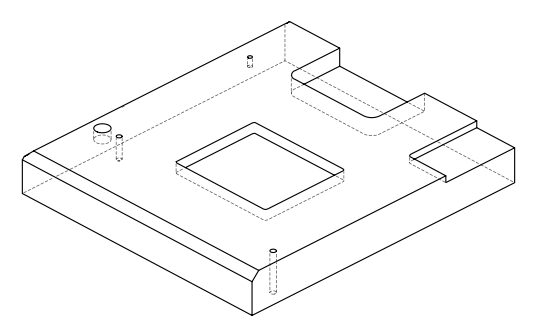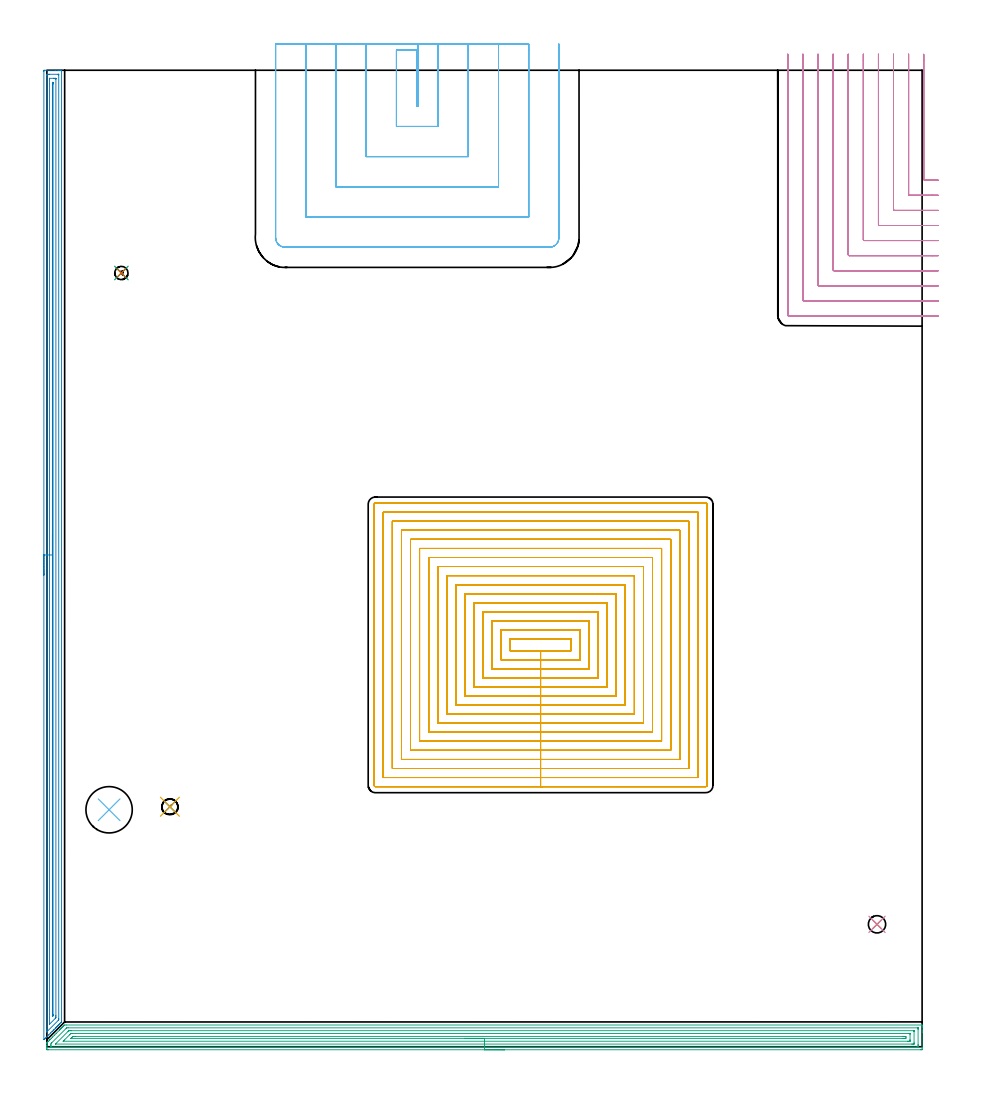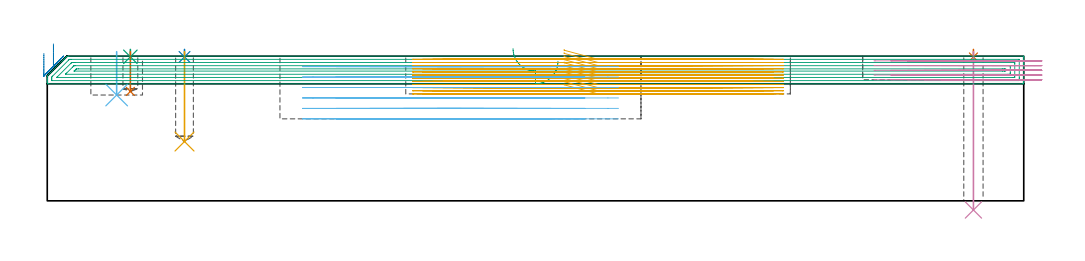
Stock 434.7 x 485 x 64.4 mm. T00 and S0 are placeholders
(PLAN: 12 operations, 8 tool changes, 204.7 min)
(1 SPOT_DRILL | STEP1HOLE | NXT0321_9005460120000 | 0.03 min | 0 mm3)
(2 SPOT_DRILL_1 | STEP1POCKET | NXT0321_9005460120000 | 0.03 min | 0 mm3)
(3 SPOT_DRILL_2 | STEP1POCKET_2 | NXT0321_9005460120000 | 0.03 min | 0 mm3)
(4 DRILL_THROUGH_HOLE_INTO_CENTER | STEP1HOLE | UGT0301_202 | 0.28 min | 3708 mm3)
(5 DRILL_BLIND_HOLE_INTO_CENTER | STEP1POCKET | UGT0301_198 | 0.16 min | 1766 mm3)
(6 INDEXABLE_INSERT_DRILL_BLIND_HOLE_FROM_SOLID | STEP1POCKET_1 | UGT0302_002 | 0.08 min | 7177 mm3)
(7 DRILL_BLIND_HOLE_INTO_CENTER_1 | STEP1POCKET_2 | NXT0301_037 | 0.07 min | 502 mm3)
(8 AREA_MILL | FG_CHAMFER_SURFACE | UGT0205_001 | 15.43 min | 18767 mm3)
(9 AREA_MILL_1 | FG_CHAMFER_SURFACE_1 | UGT0205_001 | 17.47 min | 32527 mm3)
(10 MILL_CORNER_NOTCH_RECTANGULAR | CORNER_NOTCH_RECTANGULAR | NXT0201_013 | Follow Part, ap 2.5, ae 75% | 14.99 min | 95622 mm3)
(11 MILL_RECTANGULAR_POCKET | POCKET_RECTANGULAR_STRAIGHT | UGT0201_014 | Follow Part, ap 1.5, ae 75% | 133.85 min | 422113 mm3)
(12 MILL_SLOT | SLOT_PARTIAL_RECTANGULAR | UGT0201_136 | Follow Part, ap 5, ae 75% | 22.25 min | 436403 mm3)
(TOOL NXT0321_9005460120000 | NC Spot Drill, 142deg, 12mm, Carbide, Uncoated | D12 PA142 FL30 Z2)
(TOOL UGT0301_202 | Twist Drill 8.6 mm | D8.6 PA118 FL80 Z2)
(TOOL UGT0301_198 | Twist Drill 7.9 mm | D7.9 PA118 FL73 Z2)
(TOOL UGT0302_002 | Indexable Insert Drill 23mm | D23 PA180 FL50 Z2)
(TOOL NXT0301_037 | Carbide Drill 6.6mm [860.1-0660-033A1-MM 2214] | D6.6 PA140 FL53 Z2)
(TOOL UGT0205_001 | Chamfer Mill 20 x 3 x 45 deg. | D20 FL50 Z2)
(TOOL NXT0201_013 | ENDMILL 10mm | D10 FL30 Z4)
(TOOL UGT0201_014 | End mill 6 mm | D6 FL24 Z4)
(TOOL UGT0201_136 | Carbide End Mill 20.0 | D20 FL30 Z4)
(OP 1 SPOT_DRILL)
G17 G21 G94 G90
T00 M6
G54
G17 G0 G90 X412.3 Y60.8 S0 M3
G43 Z74.4 H0
G94 G81 G98 Z64.03 F250. R67.4
G80
M5
M2
(OP 2 SPOT_DRILL_1)
G17 G21 G94 G90
T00 M6
G54
G17 G0 G90 X61.1 Y119.2 S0 M3
G43 Z74.4 H0
G94 G81 G98 Z64.06 F250. R67.4
G80
M5
M2
(OP 3 SPOT_DRILL_2)
G17 G21 G94 G90
T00 M6
G54
G17 G0 G90 X37. Y384.3 S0 M3
G43 Z74.4 H0
G94 G81 G98 Z64.116 F250. R67.4
G80
M5
M2
(OP 4 DRILL_THROUGH_HOLE_INTO_CENTER)
G17 G21 G94 G90
T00 M6
G54
G17 G0 G90 X412.3 Y60.8 S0 M3
G43 Z74.4 H0
G94 G73 G98 Z-4.084 F250. Q8.56 R66.4
G80
M5
M2
(OP 5 DRILL_BLIND_HOLE_INTO_CENTER)
G17 G21 G94 G90
T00 M6
G54
G17 G0 G90 X61.1 Y119.2 S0 M3
G43 Z74.4 H0
G94 G81 G98 Z26.4 F250. R66.4
G80
M5
M2
(OP 6 INDEXABLE_INSERT_DRILL_BLIND_HOLE_FROM_SOLID)
G17 G21 G94 G90
T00 M6
G54
G17 G0 G90 X30.9 Y117.7 S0 M3
G43 Z74.4 H0
G94 G81 G98 Z47.1 F250. R66.4
G80
M5
M2
(OP 7 DRILL_BLIND_HOLE_INTO_CENTER_1)
G17 G21 G94 G90
T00 M6
G54
G17 G0 G90 X37. Y384.3 S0 M3
G43 Z74.4 H1
G94 G81 G98 Z48.7 F250. R66.4
G80
M5
M2
(OP 8 AREA_MILL)
G17 G21 G94 G90
T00 M6
G54
G17 G0 G90 X-1.5 Y234.25 S1061 M3
G43 Z74.4 H0
Z65.6
G94 G1 Y234.288 Z64.728 F250.
Y234.402 Z63.864
Y234.591 Z63.012
Y234.853 Z62.18
Y235.187 Z61.374
Y235.59 Z60.6
Y236.058 Z59.864
Y236.59 Z59.172
Y237.179 Z58.529
Y237.822 Z57.94
Y238.514 Z57.408
Y239.25 Z56.94
Y240.024 Z56.537
Y240.83 Z56.203
Y241.662 Z55.941
Y242.513 Z55.752
Y243.378 Z55.638
Y244.25 Z55.6
X-1.499 Y484.369 Z55.601
X-1.496 Y484.809 Z55.602
X-1.492 Y484.99 Z55.606
X-1.062 Y485. Z56.035
X4.221 Z61.315
X5.619 Z62.715
X5.982 Z63.077
X6.707 Z63.807
X6.939 Z64.039
X7.301 Y484.998 Z64.392
Y484.996
X7.3 Y484.816 Z64.4
Y12.627
X7.295 Y12.296 Z64.391
X7.18 Y12.18 Z64.278
X6.987 Y11.985 Z64.084
X6.422 Y11.42 Z63.518
X6.287 Y11.286 Z63.384
X6.119 Y11.118 Z63.217
X5.982 Y10.98 Z63.077
X5.84 Y10.838 Z62.937
X5.686 Y10.685 Z62.784
X5.541 Y10.539 Z62.637
X5.392 Y10.391 Z62.49
X5.252 Y10.251 Z62.35
X5.101 Y10.099 Z62.196
X4.945 Y9.944 Z62.043
X4.819 Y9.818 Z61.917
X4.661 Y9.658 Z61.756
X4.498 Y9.497 Z61.596
X4.385 Y9.384 Z61.483
X4.221 Y9.218 Z61.315
X3.504 Y8.504 Z60.604
X3.157 Y8.156 Z60.254
X2.566 Y7.565 Z59.665
X1.873 Y6.872 Z58.972
X0.92 Y5.92 Z58.019
X-0.421 Y4.578 Z56.678
X-0.868 Y4.131 Z56.23
X-1.316 Y3.684 Z55.783
X-1.493 Y3.519 Z55.606
X-1.5 Y3.684 Z55.6
Y244.25
X-0.086 Z57.014
X-0.085 Y482.482 Z57.015
X-0.084 Y482.58 Z57.016
X-0.079 Y482.969 Z57.021
X0.295 Y482.991 Z57.395
X0.699 Y482.997 Z57.799
X1.166 Y483. Z58.266
X5.568 Z62.668
X5.792 Y482.998 Z62.892
X5.826 Y482.996 Z62.926
X5.862 Y482.99 Z62.962
X5.879 Y482.983 Z62.979
X5.88 Y482.955 Z62.98
X5.885 Y482.678 Z62.985
Y13.968
X5.882 Y13.57 Z62.982
X5.879 Y13.372 Z62.979
X5.872 Y13.333 Z62.972
X5.849 Y13.306 Z62.949
X5.803 Y13.256 Z62.903
X5.624 Y13.074 Z62.724
X0.134 Y7.584 Z57.234
X0.035 Y7.488 Z57.135
X-0.06 Y7.397 Z57.04
X-0.074 Y7.386 Z57.026
X-0.079 Y7.438 Z57.021
X-0.084 Y7.609 Z57.016
X-0.086 Y8.505 Z57.014
Y244.25
X1.328 Z58.428
X1.329 Y480.792 Z58.429
X1.33 Y480.919 Z58.43
X1.333 Y480.981 Z58.433
X1.335 Y480.989 Z58.435
X1.346 Y480.993 Z58.446
X1.376 Y480.998 Z58.476
X3.34 Y481. Z60.44
X4.016 Y480.999 Z61.116
X4.221 Y480.995 Z61.321
X4.425 Y480.99 Z61.525
X4.465 Y480.981 Z61.565
X4.467 Y480.944 Z61.567
X4.47 Y480.876 Z61.57
X4.471 Y480.792 Z61.571
Y480.537
Y15.503
X4.469 Y14.863 Z61.569
X4.466 Y14.614 Z61.566
X4.459 Y14.37 Z61.559
X4.221 Y14.122 Z61.321
X4.145 Y14.045 Z61.245
X1.385 Y11.286 Z58.485
X1.362 Y11.266 Z58.462
X1.336 Y11.247 Z58.436
X1.333 Y11.286 Z58.433
X1.331 Y11.325 Z58.431
X1.329 Y11.54 Z58.429
X1.328 Y244.25 Z58.428
X2.743 Z59.843
Y478.396
X2.744 Y478.714 Z59.844
X2.747 Y478.875 Z59.847
X2.749 Y478.974 Z59.849
X2.792 Y478.99 Z59.892
X2.9 Y478.995 Z60.
X3.009 Y478.997 Z60.109
X3.036 Y478.994 Z60.136
X3.046 Y478.991 Z60.146
X3.05 Y478.979 Z60.15
X3.054 Y478.875 Z60.154
X3.056 Y478.716 Z60.156
X3.057 Y478.396 Z60.157
Y478.109
Y16.045
X3.055 Y15.757 Z60.155
X3.05 Y15.438 Z60.15
X3.048 Y15.408 Z60.148
X3.037 Y15.393 Z60.137
X3.007 Y15.359 Z60.107
X2.929 Y15.28 Z60.029
X2.856 Y15.209 Z59.956
X2.759 Y15.119 Z59.859
X2.75 Y15.248 Z59.85
X2.746 Y15.467 Z59.846
X2.743 Y15.757 Z59.843
Y16.044
Y244.25
Y245.122 Z59.881
Y245.986 Z59.995
Y246.838 Z60.183
Y247.67 Z60.446
Y248.476 Z60.78
Y249.25 Z61.182
Y249.986 Z61.651
Y250.678 Z62.182
Y251.321 Z62.772
Y251.91 Z63.415
Y252.441 Z64.107
Y252.91 Z64.843
Y253.313 Z65.616
Y253.647 Z66.422
Y253.909 Z67.254
Y254.098 Z68.106
Y254.212 Z68.971
Y254.25 Z69.843
G0 Z74.4
M5
M2
(OP 9 AREA_MILL_1)
G17 G21 G94 G90
T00 M6
G54
G17 G0 G90 X227.35 Y-1.5 S1061 M3
G43 Z74.4 H0
Z62.1
G94 G1 X227.312 Z61.228 F250.
X227.198 Z60.364
X227.009 Z59.512
X226.747 Z58.68
X226.413 Z57.874
X226.01 Z57.1
X225.542 Z56.364
X225.01 Z55.672
X224.421 Z55.029
X223.778 Z54.44
X223.086 Z53.908
X222.35 Z53.44
X221.576 Z53.037
X220.77 Z52.703
X219.938 Z52.441
X219.087 Z52.252
X218.222 Z52.138
X217.35 Z52.1
X0.623
X0.192 Y-1.495 Z52.102
X0.01 Y-1.491 Z52.104
X0. Y-1.07 Z52.525
Y-0.537 Z53.06
Y-0.19 Z53.406
Y0.343 Z53.939
Y0.69 Z54.285
Y1.664 Z55.263
X0.01 Y2.001 Z55.6
X0.016 Y2.01 Z55.609
X0.176 Y2.176 Z55.775
X0.742 Y2.743 Z56.34
X1.33 Y3.33 Z56.93
X1.517 Y3.518 Z57.116
X1.622 Y3.623 Z57.221
X2.21 Y4.21 Z57.81
X2.857 Y4.858 Z58.457
X3.751 Y5.752 Z59.351
X4.645 Y6.645 Z60.245
X6.316 Y8.316 Z61.915
X6.432 Y8.434 Z62.03
X6.609 Y8.61 Z62.208
X6.879 Y8.88 Z62.478
X7.047 Y9.05 Z62.644
X7.213 Y9.214 Z62.812
X7.326 Y9.327 Z62.925
X7.487 Y9.49 Z63.084
X7.646 Y9.647 Z63.245
X7.773 Y9.774 Z63.372
X7.927 Y9.93 Z63.525
X8.079 Y10.081 Z63.678
X8.22 Y10.221 Z63.819
X8.367 Y10.37 Z63.965
X8.51 Y10.511 Z64.109
X8.667 Y10.667 Z64.265
X8.796 Y10.795 Z64.39
X9.56 Y10.8 Z64.4
X434.524
X434.699 Y10.804 Z64.394
X434.7 Y10.46 Z64.06
Y10.184 Z63.784
Y9.49 Z63.085
Y8.262 Z61.859
Y7.73 Z61.324
Y7.116 Z60.711
X434.699 Y-0.457 Z53.141
X434.694 Y-1.07 Z52.528
X434.69 Y-1.492 Z52.106
X434.509 Y-1.495 Z52.103
X434.077 Y-1.5 Z52.1
X217.35
Y-0.086 Z53.514
X2.304 Y-0.085 Z53.515
X2.042 Y-0.08 Z53.52
X2.016 Y-0.079 Z53.521
X2.01 Y-0.063 Z53.537
X2.004 Y-0.029 Z53.571
X2.002 Y0.003 Z53.603
X2. Y0.214 Z53.814
X2.003 Y0.69 Z54.29
X2.008 Y1.087 Z54.687
X2.03 Y1.57 Z55.17
X2.216 Y1.762 Z55.362
X2.411 Y1.96 Z55.56
X9.56 Y9.11 Z62.71
X9.753 Y9.3 Z62.9
X9.802 Y9.345 Z62.945
X9.829 Y9.368 Z62.968
X9.865 Y9.379 Z62.979
X10.56 Y9.386 Z62.986
X432.396 Y9.385 Z62.985
X432.658 Y9.38 Z62.98
X432.684 Y9.379 Z62.979
X432.69 Y9.363 Z62.963
X432.696 Y9.329 Z62.929
X432.698 Y9.296 Z62.896
X432.7 Y9.086 Z62.686
Y8.61 Z62.21
Y1.166 Z54.766
X432.697 Y0.69 Z54.29
X432.692 Y0.294 Z53.894
X432.674 Y-0.079 Z53.521
X432.289 Y-0.084 Z53.516
X432.183 Y-0.085 Z53.515
X217.35 Y-0.086 Z53.514
Y1.328 Z54.928
X4.348 Y1.329 Z54.929
X4.317 Y1.33 Z54.93
X4.273 Y1.335 Z54.935
X4.249 Y1.338 Z54.938
X4.266 Y1.358 Z54.958
X4.337 Y1.434 Z55.034
X4.47 Y1.57 Z55.17
X10.543 Y7.643 Z61.243
X10.632 Y7.73 Z61.33
X10.871 Y7.96 Z61.56
X11.108 Y7.966 Z61.566
X11.348 Y7.969 Z61.569
X11.996 Y7.971 Z61.571
X12.242
X430.502
X430.584 Y7.97 Z61.57
X430.649 Y7.967 Z61.567
X430.684 Y7.965 Z61.565
X430.69 Y7.924 Z61.524
X430.696 Y7.73 Z61.33
X430.699 Y7.536 Z61.136
X430.7 Y2.255 Z55.855
X430.695 Y1.57 Z55.17
X430.692 Y1.383 Z54.983
X430.678 Y1.335 Z54.935
X430.624 Y1.333 Z54.933
X430.502 Y1.331 Z54.931
X429.854 Y1.329 Z54.929
X429.608 Y1.328 Z54.928
X217.35
Y2.743 Z56.343
X8.199
X8.155 Y2.745 Z56.345
X8.117 Y2.748 Z56.348
X8.111 Y2.75 Z56.35
X8.116 Y2.758 Z56.358
X8.18 Y2.829 Z56.429
X8.23 Y2.88 Z56.48
X8.638 Y3.289 Z56.889
X11.318 Y5.97 Z59.57
X11.777 Y6.427 Z60.027
X11.845 Y6.493 Z60.093
X11.888 Y6.532 Z60.132
X11.911 Y6.55 Z60.15
X11.944 Y6.551 Z60.151
X12.242 Y6.555 Z60.155
X12.539 Y6.557 Z60.157
X428.118
X428.56 Y6.554 Z60.154
X428.652 Y6.552 Z60.152
X428.687 Y6.551 Z60.151
X428.691 Y6.508 Z60.108
X428.695 Y6.403 Z60.003
X428.7 Y5.984 Z59.584
Y3.344 Z56.944
Y3.33 Z56.93
X428.693 Y2.897 Z56.497
X428.69 Y2.79 Z56.39
X428.68 Y2.749 Z56.349
X428.616 Y2.748 Z56.348
X428.415 Y2.745 Z56.345
X427.821 Y2.743 Z56.343
X427.524
X217.35
Y4.157 Z57.757
X12.188
X12.08 Y4.159 Z57.759
X12.008 Y4.162 Z57.762
X11.972 Y4.165 Z57.765
X11.976 Y4.17 Z57.77
X12.011 Y4.21 Z57.81
X12.124 Y4.326 Z57.926
X12.242 Y4.443 Z58.043
X12.569 Y4.768 Z58.368
X12.896 Y5.09 Z58.69
X12.942 Y5.132 Z58.732
X13.028 Y5.139 Z58.739
X13.083 Y5.142 Z58.742
X13.135
X13.975 Y5.143 Z58.743
X425.14
X425.982 Y5.14 Z58.74
X426.033 Y5.138 Z58.738
X426.69 Y5.09 Z58.69
X426.695 Y4.439 Z58.039
X426.69 Y4.21 Z57.81
X426.083 Y4.161 Z57.761
X426.033 Y4.16 Z57.76
X425.194 Y4.157 Z57.757
X217.35
X216.478 Z57.795
X215.614 Z57.909
X214.762 Z58.098
X213.93 Z58.36
X213.124 Z58.694
X212.35 Z59.097
X211.614 Z59.565
X210.922 Z60.096
X210.279 Z60.686
X209.69 Z61.329
X209.158 Z62.021
X208.69 Z62.757
X208.287 Z63.531
X207.953 Z64.337
X207.691 Z65.169
X207.502 Z66.02
X207.388 Z66.885
X207.35 Z67.757
G0 Z74.4
M5
M2
(OP 10 MILL_CORNER_NOTCH_RECTANGULAR)
G17 G21 G94 G90
T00 M6
G54
G17 G0 G90 X435.5 Y492.936 S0 M3
G43 Z74.4 H0
Z62.3
G94 G1 Y489.936 F250.
Y430.894 F500.
G3 X435.994 Y430.4 R0.5
G1 X439.7
X442.7 F250.
G0 Z74.4
X428. Y493.
Z62.3
G1 Y490.
Y423.395 F500.
G3 X428.495 Y422.9 R0.5
G1 X439.7
X442.7 F250.
G0 Z74.4
X420.5 Y493.
Z62.3
G1 Y490.
Y415.895 F500.
G3 X420.995 Y415.4 R0.5
G1 X439.7
X442.7 F250.
G0 Z74.4
X413. Y493.
Z62.3
G1 Y490.
Y408.395 F500.
G3 X413.495 Y407.9 R0.5
G1 X439.7
X442.7 F250.
G0 Z74.4
X405.5 Y493.
Z62.3
G1 Y490.
Y400.895 F500.
G3 X405.995 Y400.4 R0.5
G1 X439.7
X442.7 F250.
G0 Z74.4
X398. Y493.
Z62.3
G1 Y490.
Y393.396 F500.
G3 X398.496 Y392.9 R0.5
G1 X439.7
X442.7 F250.
G0 Z74.4
X390.5 Y493.
Z62.3
G1 Y490.
Y385.896 F500.
G3 X390.996 Y385.4 R0.5
G1 X439.7
X442.7 F250.
G0 Z74.4
X383. Y493.
Z62.3
G1 Y490.
Y378.396 F500.
G3 X383.496 Y377.9 R0.5
G1 X439.7
X442.7 F250.
G0 Z74.4
X375.5 Y493.
Z62.3
G1 Y490.
Y370.896 F500.
G3 X375.996 Y370.4 R0.5
G1 X439.7
X442.7 F250.
G0 Z74.4
X368. Y493.
Z62.3
G1 Y490.
Y363.396 F500.
G3 X368.496 Y362.9 R0.5
G1 X439.7
X442.7 F250.
G0 Z74.4
X435.5 Y492.936
Z60.2
G1 Y489.936
Y430.894 F500.
G3 X435.994 Y430.4 R0.5
G1 X439.7
X442.7 F250.
G0 Z74.4
X428. Y493.
Z60.2
G1 Y490.
Y423.395 F500.
G3 X428.495 Y422.9 R0.5
G1 X439.7
X442.7 F250.
G0 Z74.4
X420.5 Y493.
Z60.2
G1 Y490.
Y415.895 F500.
G3 X420.995 Y415.4 R0.5
G1 X439.7
X442.7 F250.
G0 Z74.4
X413. Y493.
Z60.2
G1 Y490.
Y408.395 F500.
G3 X413.495 Y407.9 R0.5
G1 X439.7
X442.7 F250.
G0 Z74.4
X405.5 Y493.
Z60.2
G1 Y490.
Y400.895 F500.
G3 X405.995 Y400.4 R0.5
G1 X439.7
X442.7 F250.
G0 Z74.4
X398. Y493.
Z60.2
G1 Y490.
Y393.396 F500.
G3 X398.496 Y392.9 R0.5
G1 X439.7
X442.7 F250.
G0 Z74.4
X390.5 Y493.
Z60.2
G1 Y490.
Y385.896 F500.
G3 X390.996 Y385.4 R0.5
G1 X439.7
X442.7 F250.
G0 Z74.4
X383. Y493.
Z60.2
G1 Y490.
Y378.396 F500.
G3 X383.496 Y377.9 R0.5
G1 X439.7
X442.7 F250.
G0 Z74.4
X375.5 Y493.
Z60.2
G1 Y490.
Y370.896 F500.
G3 X375.996 Y370.4 R0.5
G1 X439.7
X442.7 F250.
G0 Z74.4
X368. Y493.
Z60.2
G1 Y490.
Y363.396 F500.
G3 X368.496 Y362.9 R0.5
G1 X439.7
X442.7 F250.
G0 Z74.4
X435.5 Y492.936
Z58.1
G1 Y489.936
Y430.894 F500.
G3 X435.994 Y430.4 R0.5
G1 X439.7
X442.7 F250.
G0 Z74.4
X428. Y493.
Z58.1
G1 Y490.
Y423.395 F500.
G3 X428.495 Y422.9 R0.5
G1 X439.7
X442.7 F250.
G0 Z74.4
X420.5 Y493.
Z58.1
G1 Y490.
Y415.895 F500.
G3 X420.995 Y415.4 R0.5
G1 X439.7
X442.7 F250.
G0 Z74.4
X413. Y493.
Z58.1
G1 Y490.
Y408.395 F500.
G3 X413.495 Y407.9 R0.5
G1 X439.7
X442.7 F250.
G0 Z74.4
X405.5 Y493.
Z58.1
G1 Y490.
Y400.895 F500.
G3 X405.995 Y400.4 R0.5
G1 X439.7
X442.7 F250.
G0 Z74.4
X398. Y493.
Z58.1
G1 Y490.
Y393.396 F500.
G3 X398.496 Y392.9 R0.5
G1 X439.7
X442.7 F250.
G0 Z74.4
X390.5 Y493.
Z58.1
G1 Y490.
Y385.896 F500.
G3 X390.996 Y385.4 R0.5
G1 X439.7
X442.7 F250.
G0 Z74.4
X383. Y493.
Z58.1
G1 Y490.
Y378.396 F500.
G3 X383.496 Y377.9 R0.5
G1 X439.7
X442.7 F250.
G0 Z74.4
X375.5 Y493.
Z58.1
G1 Y490.
Y370.896 F500.
G3 X375.996 Y370.4 R0.5
G1 X439.7
X442.7 F250.
G0 Z74.4
X368. Y493.
Z58.1
G1 Y490.
Y363.396 F500.
G3 X368.496 Y362.9 R0.5
G1 X439.7
X442.7 F250.
G0 Z74.4
X435.5 Y492.936
Z56.
G1 Y489.936
Y430.894 F500.
G3 X435.994 Y430.4 R0.5
G1 X439.7
X442.7 F250.
G0 Z74.4
X428. Y493.
Z56.
G1 Y490.
Y423.395 F500.
G3 X428.495 Y422.9 R0.5
G1 X439.7
X442.7 F250.
G0 Z74.4
X420.5 Y493.
Z56.
G1 Y490.
Y415.895 F500.
G3 X420.995 Y415.4 R0.5
G1 X439.7
X442.7 F250.
G0 Z74.4
X413. Y493.
Z56.
G1 Y490.
Y408.395 F500.
G3 X413.495 Y407.9 R0.5
G1 X439.7
X442.7 F250.
G0 Z74.4
X405.5 Y493.
Z56.
G1 Y490.
Y400.895 F500.
G3 X405.995 Y400.4 R0.5
G1 X439.7
X442.7 F250.
G0 Z74.4
X398. Y493.
Z56.
G1 Y490.
Y393.396 F500.
G3 X398.496 Y392.9 R0.5
G1 X439.7
X442.7 F250.
G0 Z74.4
X390.5 Y493.
Z56.
G1 Y490.
Y385.896 F500.
G3 X390.996 Y385.4 R0.5
G1 X439.7
X442.7 F250.
G0 Z74.4
X383. Y493.
Z56.
G1 Y490.
Y378.396 F500.
G3 X383.496 Y377.9 R0.5
G1 X439.7
X442.7 F250.
G0 Z74.4
X375.5 Y493.
Z56.
G1 Y490.
Y370.896 F500.
G3 X375.996 Y370.4 R0.5
G1 X439.7
X442.7 F250.
G0 Z74.4
X368. Y493.
Z56.
G1 Y490.
Y363.396 F500.
G3 X368.496 Y362.9 R0.5
G1 X439.7
X442.7 F250.
G0 Z74.4
X435.5 Y492.936
Z53.9
G1 Y489.936
Y430.894 F500.
G3 X435.994 Y430.4 R0.5
G1 X439.7
X442.7 F250.
G0 Z74.4
X428. Y493.
Z53.9
G1 Y490.
Y423.395 F500.
G3 X428.495 Y422.9 R0.5
G1 X439.7
X442.7 F250.
G0 Z74.4
X420.5 Y493.
Z53.9
G1 Y490.
Y415.895 F500.
G3 X420.995 Y415.4 R0.5
G1 X439.7
X442.7 F250.
G0 Z74.4
X413. Y493.
Z53.9
G1 Y490.
Y408.395 F500.
G3 X413.495 Y407.9 R0.5
G1 X439.7
X442.7 F250.
G0 Z74.4
X405.5 Y493.
Z53.9
G1 Y490.
Y400.895 F500.
G3 X405.995 Y400.4 R0.5
G1 X439.7
X442.7 F250.
G0 Z74.4
X398. Y493.
Z53.9
G1 Y490.
Y393.396 F500.
G3 X398.496 Y392.9 R0.5
G1 X439.7
X442.7 F250.
G0 Z74.4
X390.5 Y493.
Z53.9
G1 Y490.
Y385.896 F500.
G3 X390.996 Y385.4 R0.5
G1 X439.7
X442.7 F250.
G0 Z74.4
X383. Y493.
Z53.9
G1 Y490.
Y378.396 F500.
G3 X383.496 Y377.9 R0.5
G1 X439.7
X442.7 F250.
G0 Z74.4
X375.5 Y493.
Z53.9
G1 Y490.
Y370.896 F500.
G3 X375.996 Y370.4 R0.5
G1 X439.7
X442.7 F250.
G0 Z74.4
X368. Y493.
Z53.9
G1 Y490.
Y363.396 F500.
G3 X368.496 Y362.9 R0.5
G1 X439.7
X442.7 F250.
G0 Z74.4
M5
M2
(OP 11 MILL_RECTANGULAR_POCKET)
G17 G21 G94 G90
T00 M6
G54
G17 G0 G90 X230.1 Y198.021 S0 M3
G43 Z74.4 H0
Z67.4
G94 G1 Y196.7 Z67.046 F250.
X245.2 Z63.
X260.3 F500.
Y202.5
X230.1
Y196.7
X245.2
Y192.2
X264.8
Y207.
X225.6
Y192.2
X245.2
Y187.7
X269.3
Y211.5
X221.1
Y187.7
X245.2
Y183.2
X273.8
Y216.
X216.6
Y183.2
X245.2
Y178.7
X278.3
Y220.5
X212.1
Y178.7
X245.2
Y174.2
X282.8
Y225.
X207.6
Y174.2
X245.2
Y169.7
X287.3
Y229.5
X203.1
Y169.7
X245.2
Y165.2
X291.8
Y234.
X198.6
Y165.2
X245.2
Y160.7
X296.3
Y238.5
X194.1
Y160.7
X245.2
Y156.2
X300.8
Y243.
X189.6
Y156.2
X245.2
Y151.7
X305.3
Y247.5
X185.1
Y151.7
X245.2
Y147.2
X309.8
Y252.
X180.6
Y147.2
X245.2
Y142.7
X314.3
Y256.5
X176.1
Y142.7
X245.2
Y138.2
X318.8
Y261.
X171.6
Y138.2
X245.2
Y133.7
X323.3
Y265.5
X167.1
Y133.7
X245.2
Y129.2
X327.3
G3 X327.8 Y129.7 R0.5
G1 Y269.5
G3 X327.3 Y270. R0.5
G1 X163.1
G3 X162.6 Y269.5 R0.5
G1 Y129.7
G3 X163.1 Y129.2 R0.5
G1 X245.2
X246.2
G0 X230.1 Y198.021 Z66.
G1 Y196.7 Z65.646 F250.
X245.2 Z61.6
X260.3 F500.
Y202.5
X230.1
Y196.7
X245.2
Y192.2
X264.8
Y207.
X225.6
Y192.2
X245.2
Y187.7
X269.3
Y211.5
X221.1
Y187.7
X245.2
Y183.2
X273.8
Y216.
X216.6
Y183.2
X245.2
Y178.7
X278.3
Y220.5
X212.1
Y178.7
X245.2
Y174.2
X282.8
Y225.
X207.6
Y174.2
X245.2
Y169.7
X287.3
Y229.5
X203.1
Y169.7
X245.2
Y165.2
X291.8
Y234.
X198.6
Y165.2
X245.2
Y160.7
X296.3
Y238.5
X194.1
Y160.7
X245.2
Y156.2
X300.8
Y243.
X189.6
Y156.2
X245.2
Y151.7
X305.3
Y247.5
X185.1
Y151.7
X245.2
Y147.2
X309.8
Y252.
X180.6
Y147.2
X245.2
Y142.7
X314.3
Y256.5
X176.1
Y142.7
X245.2
Y138.2
X318.8
Y261.
X171.6
Y138.2
X245.2
Y133.7
X323.3
Y265.5
X167.1
Y133.7
X245.2
Y129.2
X327.3
G3 X327.8 Y129.7 R0.5
G1 Y269.5
G3 X327.3 Y270. R0.5
G1 X163.1
G3 X162.6 Y269.5 R0.5
G1 Y129.7
G3 X163.1 Y129.2 R0.5
G1 X245.2
X246.2
G0 X230.1 Y198.021 Z64.6
G1 Y196.7 Z64.246 F250.
X245.2 Z60.2
X260.3 F500.
Y202.5
X230.1
Y196.7
X245.2
Y192.2
X264.8
Y207.
X225.6
Y192.2
X245.2
Y187.7
X269.3
Y211.5
X221.1
Y187.7
X245.2
Y183.2
X273.8
Y216.
X216.6
Y183.2
X245.2
Y178.7
X278.3
Y220.5
X212.1
Y178.7
X245.2
Y174.2
X282.8
Y225.
X207.6
Y174.2
X245.2
Y169.7
X287.3
Y229.5
X203.1
Y169.7
X245.2
Y165.2
X291.8
Y234.
X198.6
Y165.2
X245.2
Y160.7
X296.3
Y238.5
X194.1
Y160.7
X245.2
Y156.2
X300.8
Y243.
X189.6
Y156.2
X245.2
Y151.7
X305.3
Y247.5
X185.1
Y151.7
X245.2
Y147.2
X309.8
Y252.
X180.6
Y147.2
X245.2
Y142.7
X314.3
Y256.5
X176.1
Y142.7
X245.2
Y138.2
X318.8
Y261.
X171.6
Y138.2
X245.2
Y133.7
X323.3
Y265.5
X167.1
Y133.7
X245.2
Y129.2
X327.3
G3 X327.8 Y129.7 R0.5
G1 Y269.5
G3 X327.3 Y270. R0.5
G1 X163.1
G3 X162.6 Y269.5 R0.5
G1 Y129.7
G3 X163.1 Y129.2 R0.5
G1 X245.2
X246.2
G0 X230.1 Y198.021 Z63.2
G1 Y196.7 Z62.846 F250.
X245.2 Z58.8
X260.3 F500.
Y202.5
X230.1
Y196.7
X245.2
Y192.2
X264.8
Y207.
X225.6
Y192.2
X245.2
Y187.7
X269.3
Y211.5
X221.1
Y187.7
X245.2
Y183.2
X273.8
Y216.
X216.6
Y183.2
X245.2
Y178.7
X278.3
Y220.5
X212.1
Y178.7
X245.2
Y174.2
X282.8
Y225.
X207.6
Y174.2
X245.2
Y169.7
X287.3
Y229.5
X203.1
Y169.7
X245.2
Y165.2
X291.8
Y234.
X198.6
Y165.2
X245.2
Y160.7
X296.3
Y238.5
X194.1
Y160.7
X245.2
Y156.2
X300.8
Y243.
X189.6
Y156.2
X245.2
Y151.7
X305.3
Y247.5
X185.1
Y151.7
X245.2
Y147.2
X309.8
Y252.
X180.6
Y147.2
X245.2
Y142.7
X314.3
Y256.5
X176.1
Y142.7
X245.2
Y138.2
X318.8
Y261.
X171.6
Y138.2
X245.2
Y133.7
X323.3
Y265.5
X167.1
Y133.7
X245.2
Y129.2
X327.3
G3 X327.8 Y129.7 R0.5
G1 Y269.5
G3 X327.3 Y270. R0.5
G1 X163.1
G3 X162.6 Y269.5 R0.5
G1 Y129.7
G3 X163.1 Y129.2 R0.5
G1 X245.2
X246.2
G0 X230.1 Y198.021 Z61.8
G1 Y196.7 Z61.446 F250.
X245.2 Z57.4
X260.3 F500.
Y202.5
X230.1
Y196.7
X245.2
Y192.2
X264.8
Y207.
X225.6
Y192.2
X245.2
Y187.7
X269.3
Y211.5
X221.1
Y187.7
X245.2
Y183.2
X273.8
Y216.
X216.6
Y183.2
X245.2
Y178.7
X278.3
Y220.5
X212.1
Y178.7
X245.2
Y174.2
X282.8
Y225.
X207.6
Y174.2
X245.2
Y169.7
X287.3
Y229.5
X203.1
Y169.7
X245.2
Y165.2
X291.8
Y234.
X198.6
Y165.2
X245.2
Y160.7
X296.3
Y238.5
X194.1
Y160.7
X245.2
Y156.2
X300.8
Y243.
X189.6
Y156.2
X245.2
Y151.7
X305.3
Y247.5
X185.1
Y151.7
X245.2
Y147.2
X309.8
Y252.
X180.6
Y147.2
X245.2
Y142.7
X314.3
Y256.5
X176.1
Y142.7
X245.2
Y138.2
X318.8
Y261.
X171.6
Y138.2
X245.2
Y133.7
X323.3
Y265.5
X167.1
Y133.7
X245.2
Y129.2
X327.3
G3 X327.8 Y129.7 R0.5
G1 Y269.5
G3 X327.3 Y270. R0.5
G1 X163.1
G3 X162.6 Y269.5 R0.5
G1 Y129.7
G3 X163.1 Y129.2 R0.5
G1 X245.2
X246.2
G0 X230.1 Y198.021 Z60.4
G1 Y196.7 Z60.046 F250.
X245.2 Z56.
X260.3 F500.
Y202.5
X230.1
Y196.7
X245.2
Y192.2
X264.8
Y207.
X225.6
Y192.2
X245.2
Y187.7
X269.3
Y211.5
X221.1
Y187.7
X245.2
Y183.2
X273.8
Y216.
X216.6
Y183.2
X245.2
Y178.7
X278.3
Y220.5
X212.1
Y178.7
X245.2
Y174.2
X282.8
Y225.
X207.6
Y174.2
X245.2
Y169.7
X287.3
Y229.5
X203.1
Y169.7
X245.2
Y165.2
X291.8
Y234.
X198.6
Y165.2
X245.2
Y160.7
X296.3
Y238.5
X194.1
Y160.7
X245.2
Y156.2
X300.8
Y243.
X189.6
Y156.2
X245.2
Y151.7
X305.3
Y247.5
X185.1
Y151.7
X245.2
Y147.2
X309.8
Y252.
X180.6
Y147.2
X245.2
Y142.7
X314.3
Y256.5
X176.1
Y142.7
X245.2
Y138.2
X318.8
Y261.
X171.6
Y138.2
X245.2
Y133.7
X323.3
Y265.5
X167.1
Y133.7
X245.2
Y129.2
X327.3
G3 X327.8 Y129.7 R0.5
G1 Y269.5
G3 X327.3 Y270. R0.5
G1 X163.1
G3 X162.6 Y269.5 R0.5
G1 Y129.7
G3 X163.1 Y129.2 R0.5
G1 X245.2
X246.2
G0 X230.1 Y198.021 Z59.
G1 Y196.7 Z58.646 F250.
X245.2 Z54.6
X260.3 F500.
Y202.5
X230.1
Y196.7
X245.2
Y192.2
X264.8
Y207.
X225.6
Y192.2
X245.2
Y187.7
X269.3
Y211.5
X221.1
Y187.7
X245.2
Y183.2
X273.8
Y216.
X216.6
Y183.2
X245.2
Y178.7
X278.3
Y220.5
X212.1
Y178.7
X245.2
Y174.2
X282.8
Y225.
X207.6
Y174.2
X245.2
Y169.7
X287.3
Y229.5
X203.1
Y169.7
X245.2
Y165.2
X291.8
Y234.
X198.6
Y165.2
X245.2
Y160.7
X296.3
Y238.5
X194.1
Y160.7
X245.2
Y156.2
X300.8
Y243.
X189.6
Y156.2
X245.2
Y151.7
X305.3
Y247.5
X185.1
Y151.7
X245.2
Y147.2
X309.8
Y252.
X180.6
Y147.2
X245.2
Y142.7
X314.3
Y256.5
X176.1
Y142.7
X245.2
Y138.2
X318.8
Y261.
X171.6
Y138.2
X245.2
Y133.7
X323.3
Y265.5
X167.1
Y133.7
X245.2
Y129.2
X327.3
G3 X327.8 Y129.7 R0.5
G1 Y269.5
G3 X327.3 Y270. R0.5
G1 X163.1
G3 X162.6 Y269.5 R0.5
G1 Y129.7
G3 X163.1 Y129.2 R0.5
G1 X245.2
X246.2
G0 X230.1 Y198.021 Z57.6
G1 Y196.7 Z57.246 F250.
X245.2 Z53.2
X260.3 F500.
Y202.5
X230.1
Y196.7
X245.2
Y192.2
X264.8
Y207.
X225.6
Y192.2
X245.2
Y187.7
X269.3
Y211.5
X221.1
Y187.7
X245.2
Y183.2
X273.8
Y216.
X216.6
Y183.2
X245.2
Y178.7
X278.3
Y220.5
X212.1
Y178.7
X245.2
Y174.2
X282.8
Y225.
X207.6
Y174.2
X245.2
Y169.7
X287.3
Y229.5
X203.1
Y169.7
X245.2
Y165.2
X291.8
Y234.
X198.6
Y165.2
X245.2
Y160.7
X296.3
Y238.5
X194.1
Y160.7
X245.2
Y156.2
X300.8
Y243.
X189.6
Y156.2
X245.2
Y151.7
X305.3
Y247.5
X185.1
Y151.7
X245.2
Y147.2
X309.8
Y252.
X180.6
Y147.2
X245.2
Y142.7
X314.3
Y256.5
X176.1
Y142.7
X245.2
Y138.2
X318.8
Y261.
X171.6
Y138.2
X245.2
Y133.7
X323.3
Y265.5
X167.1
Y133.7
X245.2
Y129.2
X327.3
G3 X327.8 Y129.7 R0.5
G1 Y269.5
G3 X327.3 Y270. R0.5
G1 X163.1
G3 X162.6 Y269.5 R0.5
G1 Y129.7
G3 X163.1 Y129.2 R0.5
G1 X245.2
X246.2
G0 X230.1 Y198.021 Z56.2
G1 Y196.7 Z55.846 F250.
X245.2 Z51.8
X260.3 F500.
Y202.5
X230.1
Y196.7
X245.2
Y192.2
X264.8
Y207.
X225.6
Y192.2
X245.2
Y187.7
X269.3
Y211.5
X221.1
Y187.7
X245.2
Y183.2
X273.8
Y216.
X216.6
Y183.2
X245.2
Y178.7
X278.3
Y220.5
X212.1
Y178.7
X245.2
Y174.2
X282.8
Y225.
X207.6
Y174.2
X245.2
Y169.7
X287.3
Y229.5
X203.1
Y169.7
X245.2
Y165.2
X291.8
Y234.
X198.6
Y165.2
X245.2
Y160.7
X296.3
Y238.5
X194.1
Y160.7
X245.2
Y156.2
X300.8
Y243.
X189.6
Y156.2
X245.2
Y151.7
X305.3
Y247.5
X185.1
Y151.7
X245.2
Y147.2
X309.8
Y252.
X180.6
Y147.2
X245.2
Y142.7
X314.3
Y256.5
X176.1
Y142.7
X245.2
Y138.2
X318.8
Y261.
X171.6
Y138.2
X245.2
Y133.7
X323.3
Y265.5
X167.1
Y133.7
X245.2
Y129.2
X327.3
G3 X327.8 Y129.7 R0.5
G1 Y269.5
G3 X327.3 Y270. R0.5
G1 X163.1
G3 X162.6 Y269.5 R0.5
G1 Y129.7
G3 X163.1 Y129.2 R0.5
G1 X245.2
X246.2
G0 X230.1 Y198.021 Z54.8
G1 Y196.7 Z54.446 F250.
X245.2 Z50.4
X260.3 F500.
Y202.5
X230.1
Y196.7
X245.2
Y192.2
X264.8
Y207.
X225.6
Y192.2
X245.2
Y187.7
X269.3
Y211.5
X221.1
Y187.7
X245.2
Y183.2
X273.8
Y216.
X216.6
Y183.2
X245.2
Y178.7
X278.3
Y220.5
X212.1
Y178.7
X245.2
Y174.2
X282.8
Y225.
X207.6
Y174.2
X245.2
Y169.7
X287.3
Y229.5
X203.1
Y169.7
X245.2
Y165.2
X291.8
Y234.
X198.6
Y165.2
X245.2
Y160.7
X296.3
Y238.5
X194.1
Y160.7
X245.2
Y156.2
X300.8
Y243.
X189.6
Y156.2
X245.2
Y151.7
X305.3
Y247.5
X185.1
Y151.7
X245.2
Y147.2
X309.8
Y252.
X180.6
Y147.2
X245.2
Y142.7
X314.3
Y256.5
X176.1
Y142.7
X245.2
Y138.2
X318.8
Y261.
X171.6
Y138.2
X245.2
Y133.7
X323.3
Y265.5
X167.1
Y133.7
X245.2
Y129.2
X327.3
G3 X327.8 Y129.7 R0.5
G1 Y269.5
G3 X327.3 Y270. R0.5
G1 X163.1
G3 X162.6 Y269.5 R0.5
G1 Y129.7
G3 X163.1 Y129.2 R0.5
G1 X245.2
X246.2
G0 X230.1 Y198.021 Z53.4
G1 Y196.7 Z53.046 F250.
X245.2 Z49.
X260.3 F500.
Y202.5
X230.1
Y196.7
X245.2
Y192.2
X264.8
Y207.
X225.6
Y192.2
X245.2
Y187.7
X269.3
Y211.5
X221.1
Y187.7
X245.2
Y183.2
X273.8
Y216.
X216.6
Y183.2
X245.2
Y178.7
X278.3
Y220.5
X212.1
Y178.7
X245.2
Y174.2
X282.8
Y225.
X207.6
Y174.2
X245.2
Y169.7
X287.3
Y229.5
X203.1
Y169.7
X245.2
Y165.2
X291.8
Y234.
X198.6
Y165.2
X245.2
Y160.7
X296.3
Y238.5
X194.1
Y160.7
X245.2
Y156.2
X300.8
Y243.
X189.6
Y156.2
X245.2
Y151.7
X305.3
Y247.5
X185.1
Y151.7
X245.2
Y147.2
X309.8
Y252.
X180.6
Y147.2
X245.2
Y142.7
X314.3
Y256.5
X176.1
Y142.7
X245.2
Y138.2
X318.8
Y261.
X171.6
Y138.2
X245.2
Y133.7
X323.3
Y265.5
X167.1
Y133.7
X245.2
Y129.2
X327.3
G3 X327.8 Y129.7 R0.5
G1 Y269.5
G3 X327.3 Y270. R0.5
G1 X163.1
G3 X162.6 Y269.5 R0.5
G1 Y129.7
G3 X163.1 Y129.2 R0.5
G1 X245.2
X246.2
G0 X230.1 Y198.021 Z52.
G1 Y196.7 Z51.646 F250.
X245.2 Z47.6
X260.3 F500.
Y202.5
X230.1
Y196.7
X245.2
Y192.2
X264.8
Y207.
X225.6
Y192.2
X245.2
Y187.7
X269.3
Y211.5
X221.1
Y187.7
X245.2
Y183.2
X273.8
Y216.
X216.6
Y183.2
X245.2
Y178.7
X278.3
Y220.5
X212.1
Y178.7
X245.2
Y174.2
X282.8
Y225.
X207.6
Y174.2
X245.2
Y169.7
X287.3
Y229.5
X203.1
Y169.7
X245.2
Y165.2
X291.8
Y234.
X198.6
Y165.2
X245.2
Y160.7
X296.3
Y238.5
X194.1
Y160.7
X245.2
Y156.2
X300.8
Y243.
X189.6
Y156.2
X245.2
Y151.7
X305.3
Y247.5
X185.1
Y151.7
X245.2
Y147.2
X309.8
Y252.
X180.6
Y147.2
X245.2
Y142.7
X314.3
Y256.5
X176.1
Y142.7
X245.2
Y138.2
X318.8
Y261.
X171.6
Y138.2
X245.2
Y133.7
X323.3
Y265.5
X167.1
Y133.7
X245.2
Y129.2
X327.3
G3 X327.8 Y129.7 R0.5
G1 Y269.5
G3 X327.3 Y270. R0.5
G1 X163.1
G3 X162.6 Y269.5 R0.5
G1 Y129.7
G3 X163.1 Y129.2 R0.5
G1 X245.2
X246.2
G0 Z74.4
M5
M2
(OP 12 MILL_SLOT)
G17 G21 G94 G90
T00 M6
G54
G17 G0 G90 X184.3 Y498. S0 M3
G43 Z74.4 H0
Z59.75
G94 G1 Y495. F250.
Y467.1 F500.
X183.6
Y495.
X173.6
Y457.1
X194.3
Y495.
Y498. F250.
X158.6
Y495.
Y442.1 F500.
X209.3
Y495.
Y498. F250.
X143.6
Y495.
Y427.1 F500.
X224.3
Y495.
Y498. F250.
X128.6
Y495.
Y412.1 F500.
X239.3
Y495.
Y498. F250.
X113.6
Y495.
Y401.8 F500.
G3 X118.3 Y397.1 R4.7
G1 X249.6
G3 X254.3 Y401.8 R4.7
G1 Y495.
Y498. F250.
G0 X184.3 Z55.1
G1 Y495.
Y467.1 F500.
X183.6
Y495.
X173.6
Y457.1
X194.3
Y495.
Y498. F250.
X158.6
Y495.
Y442.1 F500.
X209.3
Y495.
Y498. F250.
X143.6
Y495.
Y427.1 F500.
X224.3
Y495.
Y498. F250.
X128.6
Y495.
Y412.1 F500.
X239.3
Y495.
Y498. F250.
X113.6
Y495.
Y401.8 F500.
G3 X118.3 Y397.1 R4.7
G1 X249.6
G3 X254.3 Y401.8 R4.7
G1 Y495.
Y498. F250.
G0 X184.3 Z50.45
G1 Y495.
Y467.1 F500.
X183.6
Y495.
X173.6
Y457.1
X194.3
Y495.
Y498. F250.
X158.6
Y495.
Y442.1 F500.
X209.3
Y495.
Y498. F250.
X143.6
Y495.
Y427.1 F500.
X224.3
Y495.
Y498. F250.
X128.6
Y495.
Y412.1 F500.
X239.3
Y495.
Y498. F250.
X113.6
Y495.
Y401.8 F500.
G3 X118.3 Y397.1 R4.7
G1 X249.6
G3 X254.3 Y401.8 R4.7
G1 Y495.
Y498. F250.
G0 X184.3 Z45.8
G1 Y495.
Y467.1 F500.
X183.6
Y495.
X173.6
Y457.1
X194.3
Y495.
Y498. F250.
X158.6
Y495.
Y442.1 F500.
X209.3
Y495.
Y498. F250.
X143.6
Y495.
Y427.1 F500.
X224.3
Y495.
Y498. F250.
X128.6
Y495.
Y412.1 F500.
X239.3
Y495.
Y498. F250.
X113.6
Y495.
Y401.8 F500.
G3 X118.3 Y397.1 R4.7
G1 X249.6
G3 X254.3 Y401.8 R4.7
G1 Y495.
Y498. F250.
G0 X184.3 Z41.15
G1 Y495.
Y467.1 F500.
X183.6
Y495.
X173.6
Y457.1
X194.3
Y495.
Y498. F250.
X158.6
Y495.
Y442.1 F500.
X209.3
Y495.
Y498. F250.
X143.6
Y495.
Y427.1 F500.
X224.3
Y495.
Y498. F250.
X128.6
Y495.
Y412.1 F500.
X239.3
Y495.
Y498. F250.
X113.6
Y495.
Y401.8 F500.
G3 X118.3 Y397.1 R4.7
G1 X249.6
G3 X254.3 Y401.8 R4.7
G1 Y495.
Y498. F250.
G0 X184.3 Z36.5
G1 Y495.
Y467.1 F500.
X183.6
Y495.
X173.6
Y457.1
X194.3
Y495.
Y498. F250.
X158.6
Y495.
Y442.1 F500.
X209.3
Y495.
Y498. F250.
X143.6
Y495.
Y427.1 F500.
X224.3
Y495.
Y498. F250.
X128.6
Y495.
Y412.1 F500.
X239.3
Y495.
Y498. F250.
X113.6
Y495.
Y401.8 F500.
G3 X118.3 Y397.1 R4.7
G1 X249.6
G3 X254.3 Y401.8 R4.7
G1 Y495.
Y498. F250.
G0 Z74.4
M5
M2
